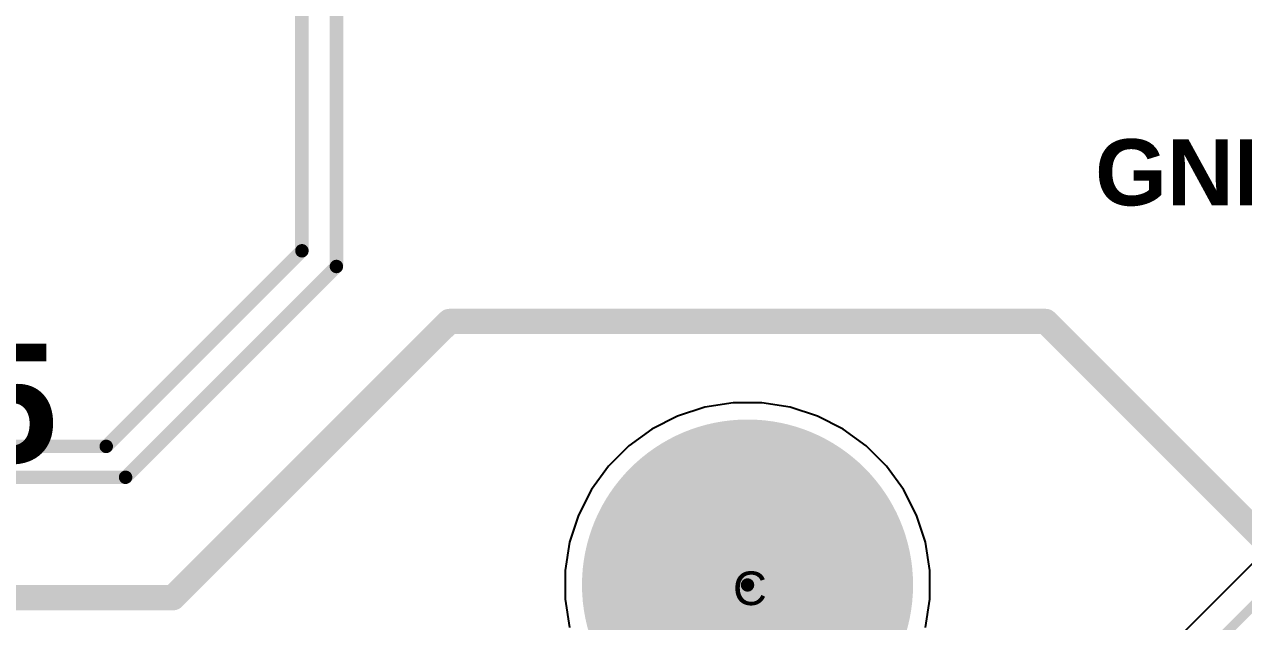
# Model space of a CAD drawing. Header units: inches. Extents: x 0 to 5379, y 0 to 5429.
# Drawn here: x 164.08 to 182.49, y 109.7 to 118.73 of the extents above; entities that cross this region are included whole.
import ezdxf

# ---------------------------------------------------------------- set-up
doc = ezdxf.new("R2010")
doc.units = ezdxf.units.IN
for name, color, linetype in [('Bottom Layer', 5, 'Continuous'), ('Bottom Solder', 6, 'Continuous'), ('Drill Drawing', 1, 'Continuous'), ('GND01', 16, 'Continuous'), ('GND02', 76, 'Continuous'), ('Pad Holes', 156, 'Continuous'), ('PWR', 156, 'Continuous'), ('SIG 01', 90, 'Continuous'), ('Top Layer', 1, 'Continuous'), ('Top Overlay', 2, 'Continuous'), ('Top Solder', 216, 'Continuous')]:
    doc.layers.add(name, color=color, linetype=linetype)
doc.styles.add('Arial', font='', dxfattribs={"height": 0.2})
doc.styles.add('Arial_Bold', font='', dxfattribs={"height": 0.2})
doc.styles.get('Arial').set_extended_font_data('Arial')
doc.styles.get('Arial_Bold').set_extended_font_data('Arial', bold=True)

msp = doc.modelspace()

# ---------------------------------------------------------------- hatches: boundary and pattern name
at = {"layer": 'Bottom Solder'}
h = msp.add_hatch(color=6, dxfattribs=at)
edge = h.paths.add_edge_path()
edge.add_arc((175, 110.255), 0.102, 0, 360)
at = {"layer": 'Pad Holes'}
h = msp.add_hatch(color=7, dxfattribs=at)
edge = h.paths.add_edge_path()
edge.add_arc((175, 110.255), 2.5, 0, 360)
at = {"layer": 'Top Solder'}
h = msp.add_hatch(color=216, dxfattribs=at)
edge = h.paths.add_edge_path()
edge.add_arc((175, 110.255), 0.102, 0, 360)

# ---------------------------------------------------------------- linework, layer by layer
at = {"layer": 'Bottom Layer'}
for p, q in [((174.355, 112.941), (173.943, 112.808)), ((174.783, 113.009), (174.355, 112.941)), ((175.217, 113.009), (174.783, 113.009)), ((175.645, 112.941), (175.217, 113.009)), ((176.057, 112.808), (175.645, 112.941)), ((173.943, 112.808), (173.557, 112.611)), ((176.443, 112.611), (176.057, 112.808)), ((173.557, 112.611), (173.206, 112.356)), ((176.794, 112.356), (176.443, 112.611)), ((173.206, 112.356), (172.899, 112.049)), ((177.101, 112.049), (176.794, 112.356)), ((172.899, 112.049), (172.645, 111.699)), ((177.355, 111.699), (177.101, 112.049)), ((172.645, 111.699), (172.448, 111.312)), ((177.552, 111.312), (177.355, 111.699)), ((172.448, 111.312), (172.314, 110.9)), ((177.686, 110.9), (177.552, 111.312)), ((172.314, 110.9), (172.246, 110.472)), ((177.754, 110.472), (177.686, 110.9)), ((172.246, 110.472), (172.246, 110.039)), ((177.754, 110.039), (177.754, 110.472)), ((172.246, 110.039), (172.314, 109.61)), ((177.686, 109.61), (177.754, 110.039))]:
    msp.add_line(p, q, dxfattribs=at)
at = {"layer": 'GND01'}
for p, q in [((174.355, 112.941), (173.943, 112.808)), ((174.783, 113.009), (174.355, 112.941)), ((175.217, 113.009), (174.783, 113.009)), ((175.645, 112.941), (175.217, 113.009)), ((176.057, 112.808), (175.645, 112.941)), ((173.943, 112.808), (173.557, 112.611)), ((176.443, 112.611), (176.057, 112.808)), ((173.557, 112.611), (173.206, 112.356)), ((176.794, 112.356), (176.443, 112.611)), ((173.206, 112.356), (172.899, 112.049)), ((177.101, 112.049), (176.794, 112.356)), ((172.899, 112.049), (172.645, 111.699)), ((177.355, 111.699), (177.101, 112.049)), ((172.645, 111.699), (172.448, 111.312)), ((177.552, 111.312), (177.355, 111.699)), ((172.448, 111.312), (172.314, 110.9)), ((177.686, 110.9), (177.552, 111.312)), ((172.314, 110.9), (172.246, 110.472)), ((177.754, 110.472), (177.686, 110.9)), ((172.246, 110.472), (172.246, 110.039)), ((177.754, 110.039), (177.754, 110.472)), ((172.246, 110.039), (172.314, 109.61)), ((177.686, 109.61), (177.754, 110.039))]:
    msp.add_line(p, q, dxfattribs=at)
at = {"layer": 'GND02'}
for p, q in [((174.355, 112.941), (173.943, 112.808)), ((174.783, 113.009), (174.355, 112.941)), ((175.217, 113.009), (174.783, 113.009)), ((175.645, 112.941), (175.217, 113.009)), ((176.057, 112.808), (175.645, 112.941)), ((173.943, 112.808), (173.557, 112.611)), ((176.443, 112.611), (176.057, 112.808)), ((173.557, 112.611), (173.206, 112.356)), ((176.794, 112.356), (176.443, 112.611)), ((173.206, 112.356), (172.899, 112.049)), ((177.101, 112.049), (176.794, 112.356)), ((172.899, 112.049), (172.645, 111.699)), ((177.355, 111.699), (177.101, 112.049)), ((172.645, 111.699), (172.448, 111.312)), ((177.552, 111.312), (177.355, 111.699)), ((172.448, 111.312), (172.314, 110.9)), ((177.686, 110.9), (177.552, 111.312)), ((172.314, 110.9), (172.246, 110.472)), ((177.754, 110.472), (177.686, 110.9)), ((172.246, 110.472), (172.246, 110.039)), ((177.754, 110.039), (177.754, 110.472)), ((172.246, 110.039), (172.314, 109.61)), ((177.686, 109.61), (177.754, 110.039))]:
    msp.add_line(p, q, dxfattribs=at)
at = {"layer": 'PWR'}
for p, q in [((174.355, 112.941), (173.943, 112.808)), ((174.783, 113.009), (174.355, 112.941)), ((175.217, 113.009), (174.783, 113.009)), ((175.645, 112.941), (175.217, 113.009)), ((176.057, 112.808), (175.645, 112.941)), ((173.943, 112.808), (173.557, 112.611)), ((176.443, 112.611), (176.057, 112.808)), ((173.557, 112.611), (173.206, 112.356)), ((176.794, 112.356), (176.443, 112.611)), ((173.206, 112.356), (172.899, 112.049)), ((177.101, 112.049), (176.794, 112.356)), ((172.899, 112.049), (172.645, 111.699)), ((177.355, 111.699), (177.101, 112.049)), ((172.645, 111.699), (172.448, 111.312)), ((177.552, 111.312), (177.355, 111.699)), ((172.448, 111.312), (172.314, 110.9)), ((177.686, 110.9), (177.552, 111.312)), ((172.314, 110.9), (172.246, 110.472)), ((177.754, 110.472), (177.686, 110.9)), ((172.246, 110.472), (172.246, 110.039)), ((177.754, 110.039), (177.754, 110.472)), ((172.246, 110.039), (172.314, 109.61)), ((177.686, 109.61), (177.754, 110.039))]:
    msp.add_line(p, q, dxfattribs=at)
at = {"layer": 'SIG 01'}
for p, q in [((185.463, 113.419), (176.611, 104.566)), ((174.355, 112.941), (173.943, 112.808)), ((174.783, 113.009), (174.355, 112.941)), ((175.217, 113.009), (174.783, 113.009)), ((175.645, 112.941), (175.217, 113.009)), ((176.057, 112.808), (175.645, 112.941)), ((173.943, 112.808), (173.557, 112.611)), ((176.443, 112.611), (176.057, 112.808)), ((173.557, 112.611), (173.206, 112.356)), ((176.794, 112.356), (176.443, 112.611)), ((173.206, 112.356), (172.899, 112.049)), ((177.101, 112.049), (176.794, 112.356)), ((172.899, 112.049), (172.645, 111.699)), ((177.355, 111.699), (177.101, 112.049)), ((172.645, 111.699), (172.448, 111.312)), ((177.552, 111.312), (177.355, 111.699)), ((172.448, 111.312), (172.314, 110.9)), ((177.686, 110.9), (177.552, 111.312)), ((172.314, 110.9), (172.246, 110.472)), ((177.754, 110.472), (177.686, 110.9)), ((172.246, 110.472), (172.246, 110.039)), ((177.754, 110.039), (177.754, 110.472)), ((172.246, 110.039), (172.314, 109.61)), ((177.686, 109.61), (177.754, 110.039))]:
    msp.add_line(p, q, dxfattribs=at)
msp.add_lwpolyline([(176.802, 104.107, 0.14, 0.14, 0), (185.788, 113.094, 0.14, 0.14, 0)], format="xyseb", dxfattribs=at)
at = {"layer": 'Top Layer'}
for points in [[(168.27, 115.304, 0.203, 0.203, 0), (168.27, 128.667, 0.203, 0.203, 0)], [(168.792, 115.067, 0.203, 0.203, 0), (168.792, 128.647, 0.203, 0.203, 0)], [(165.316, 112.349, 0.203, 0.203, 0), (168.27, 115.304, 0.203, 0.203, 0)], [(165.607, 111.882, 0.203, 0.203, 0), (168.792, 115.067, 0.203, 0.203, 0)], [(166.323, 110.062, 0.381, 0.381, 0), (170.498, 114.237, 0.381, 0.381, 0)], [(170.498, 114.237, 0.381, 0.381, 0), (179.502, 114.237, 0.381, 0.381, 0)], [(179.502, 114.237, 0.381, 0.381, 0), (183.677, 110.062, 0.381, 0.381, 0)], [(108.26, 112.349, 0.203, 0.203, 0), (165.316, 112.349, 0.203, 0.203, 0)], [(107.884, 111.882, 0.203, 0.203, 0), (165.607, 111.882, 0.203, 0.203, 0)], [(75.108, 110.062, 0.381, 0.381, 0), (166.323, 110.062, 0.381, 0.381, 0)]]:
    msp.add_lwpolyline(points, format="xyseb", dxfattribs=at)
for points in [[(168.22, 115.304, 0.102, 0.102, 1), (168.321, 115.304, 0.102, 0.102, 1)], [(168.22, 115.304, 0.102, 0.102, 1), (168.321, 115.304, 0.102, 0.102, 1)], [(168.741, 115.067, 0.102, 0.102, 1), (168.842, 115.067, 0.102, 0.102, 1)], [(168.741, 115.067, 0.102, 0.102, 1), (168.842, 115.067, 0.102, 0.102, 1)], [(170.403, 114.237, 0.191, 0.191, 1), (170.593, 114.237, 0.191, 0.191, 1)], [(170.403, 114.237, 0.191, 0.191, 1), (170.593, 114.237, 0.191, 0.191, 1)], [(179.407, 114.237, 0.191, 0.191, 1), (179.597, 114.237, 0.191, 0.191, 1)], [(179.407, 114.237, 0.191, 0.191, 1), (179.597, 114.237, 0.191, 0.191, 1)], [(165.265, 112.349, 0.102, 0.102, 1), (165.366, 112.349, 0.102, 0.102, 1)], [(165.265, 112.349, 0.102, 0.102, 1), (165.366, 112.349, 0.102, 0.102, 1)], [(165.557, 111.882, 0.102, 0.102, 1), (165.658, 111.882, 0.102, 0.102, 1)], [(165.557, 111.882, 0.102, 0.102, 1), (165.658, 111.882, 0.102, 0.102, 1)], [(166.228, 110.062, 0.191, 0.191, 1), (166.418, 110.062, 0.191, 0.191, 1)], [(166.228, 110.062, 0.191, 0.191, 1), (166.418, 110.062, 0.191, 0.191, 1)]]:
    msp.add_lwpolyline(points, format="xyseb", close=True, dxfattribs=at)

# ---------------------------------------------------------------- texts
at = {"layer": 'Drill Drawing', "style": 'Arial'}
msp.add_text('C', height=0.508, dxfattribs=at).set_placement((174.78, 109.951))
at = {"layer": 'Top Overlay', "style": 'Arial_Bold'}
msp.add_text('GND', height=1, dxfattribs=at).set_placement((180.248, 115.99))
msp.add_text('RS485', height=1.8, rotation=360, dxfattribs=at).set_placement((156.895, 112.101))

doc.saveas('drawing.dxf')
